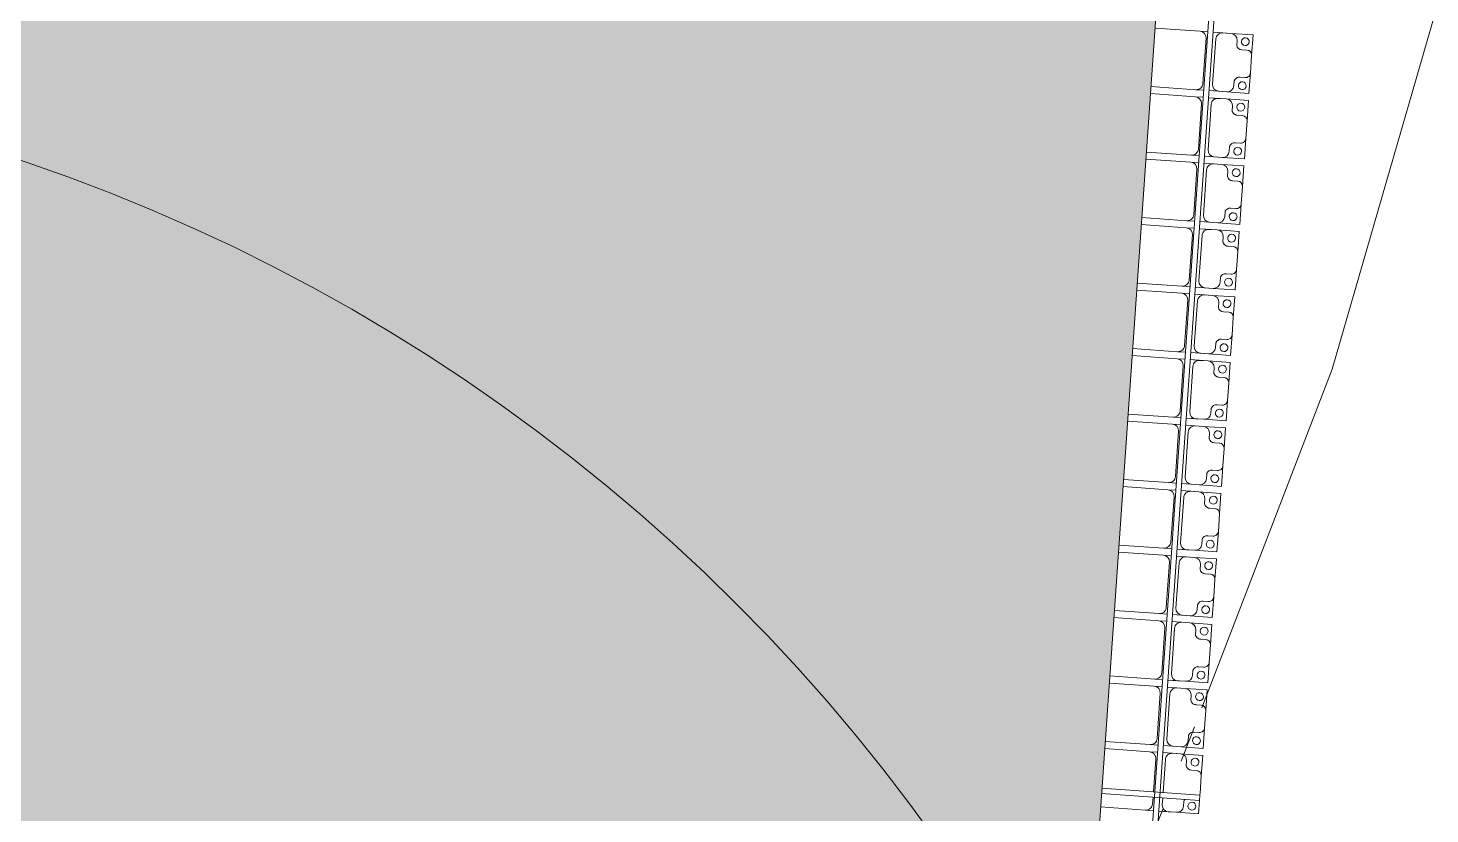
# Model space of a CAD drawing. Header units: millimetres. Extents: x -861324 to 439029, y -308065 to 694685.
# Drawn here: x 110607 to 121283, y 150178 to 156163 of the extents above; entities that cross this region are included whole.
import ezdxf

# ---------------------------------------------------------------- set-up
doc = ezdxf.new("R2010")
doc.units = ezdxf.units.MM
for name, color, linetype, lineweight in [('A-ANNO-NOTE', 131, 'Continuous', 9), ('A-DETL-GENF', 92, 'Continuous', 9), ('A-DETL-THIN', 151, 'Continuous', 9), ('A-GENM', 13, 'Continuous', 9), ('C-TOPO-MINR', 7, 'Continuous', 9), ('S-BEAM', 12, 'Continuous', 9)]:
    doc.layers.add(name, color=color, linetype=linetype, lineweight=lineweight)

# ---------------------------------------------------------------- blocks, each defined once
blk = doc.blocks.new('Dai phaodi lai - DẢI PHAO ĐI LẠI-38152-BỐ TRÍ BÈ PIN HỒ BẢN MÒNG')
at = {"layer": 'A-GENM', "color": 7}
for p, q in [((29777, 748), (29933, 748)), ((29777, 579), (29777, 748)), ((29777, 748), (29777, 579)), ((29933, 748), (29777, 748)), ((30067, 748), (29933, 748)), ((30067, 748), (30223, 748)), ((30223, 748), (30067, 748)), ((30223, 748), (30223, 579)), ((30223, 579), (30223, 748)), ((30277, 748), (30433, 748)), ((30277, 579), (30277, 748)), ((30277, 748), (30277, 579)), ((30433, 748), (30277, 748)), ((30567, 748), (30433, 748)), ((30567, 748), (30723, 748)), ((30723, 748), (30567, 748)), ((30723, 748), (30723, 579)), ((30723, 579), (30723, 748)), ((30777, 748), (30933, 748)), ((30777, 579), (30777, 748)), ((30777, 748), (30777, 579)), ((30933, 748), (30777, 748)), ((31067, 748), (30933, 748)), ((31067, 748), (31223, 748)), ((31223, 748), (31067, 748)), ((31223, 748), (31223, 579)), ((31223, 579), (31223, 748)), ((31277, 748), (31433, 748)), ((31277, 579), (31277, 748)), ((31277, 748), (31277, 579)), ((31433, 748), (31277, 748)), ((31567, 748), (31433, 748)), ((31567, 748), (31723, 748)), ((31723, 748), (31567, 748)), ((31723, 748), (31723, 579)), ((31723, 579), (31723, 748)), ((31777, 748), (31933, 748)), ((31777, 579), (31777, 748)), ((31777, 748), (31777, 579)), ((31933, 748), (31777, 748)), ((32067, 748), (31933, 748)), ((32067, 748), (32223, 748)), ((32223, 748), (32067, 748)), ((32223, 748), (32223, 579)), ((32223, 579), (32223, 748)), ((32277, 748), (32433, 748)), ((32277, 579), (32277, 748)), ((32277, 748), (32277, 579)), ((32433, 748), (32277, 748)), ((32567, 748), (32433, 748)), ((32567, 748), (32723, 748)), ((32723, 748), (32567, 748)), ((32723, 748), (32723, 579)), ((32723, 579), (32723, 748)), ((32777, 748), (32933, 748)), ((32777, 579), (32777, 748)), ((32777, 748), (32777, 579)), ((32933, 748), (32777, 748)), ((33067, 748), (32933, 748)), ((33067, 748), (33223, 748)), ((33223, 748), (33067, 748)), ((33223, 748), (33223, 579)), ((33223, 579), (33223, 748)), ((33277, 748), (33433, 748)), ((33277, 579), (33277, 748)), ((33277, 748), (33277, 579)), ((33433, 748), (33277, 748)), ((33567, 748), (33433, 748)), ((33567, 748), (33723, 748)), ((33723, 748), (33567, 748)), ((33723, 748), (33723, 579)), ((33723, 579), (33723, 748)), ((33777, 748), (33933, 748)), ((33777, 579), (33777, 748)), ((33777, 748), (33777, 579)), ((33933, 748), (33777, 748)), ((34067, 748), (33933, 748)), ((34067, 748), (34223, 748)), ((34223, 748), (34067, 748)), ((34223, 748), (34223, 579)), ((34223, 579), (34223, 748)), ((34277, 748), (34433, 748)), ((34277, 579), (34277, 748)), ((34277, 748), (34277, 579)), ((34433, 748), (34277, 748)), ((34567, 748), (34433, 748)), ((34567, 748), (34723, 748)), ((34723, 748), (34567, 748)), ((34723, 748), (34723, 579)), ((34723, 579), (34723, 748)), ((34777, 748), (34933, 748)), ((34777, 579), (34777, 748)), ((34777, 748), (34777, 579)), ((34933, 748), (34777, 748)), ((35067, 748), (34933, 748)), ((35067, 748), (35223, 748)), ((35223, 748), (35067, 748)), ((35223, 748), (35223, 579)), ((35223, 579), (35223, 748)), ((35277, 748), (35433, 748)), ((35277, 579), (35277, 748)), ((35277, 748), (35277, 579)), ((35433, 748), (35277, 748)), ((35567, 748), (35433, 748)), ((35620, 748), (35723, 748)), ((35723, 748), (35620, 748)), ((35723, 748), (35723, 579)), ((35723, 579), (35723, 748)), ((29895, 710), (29895, 671)), ((30105, 671), (30105, 710)), ((30105, 671), (30105, 710)), ((30105, 710), (30105, 671)), ((30395, 710), (30395, 671)), ((30605, 671), (30605, 710)), ((30605, 671), (30605, 710)), ((30605, 710), (30605, 671)), ((30895, 710), (30895, 671)), ((31105, 671), (31105, 710)), ((31105, 671), (31105, 710)), ((31105, 710), (31105, 671)), ((31395, 710), (31395, 671)), ((31605, 671), (31605, 710)), ((31605, 671), (31605, 710)), ((31605, 710), (31605, 671)), ((31895, 710), (31895, 671)), ((32105, 671), (32105, 710)), ((32105, 671), (32105, 710)), ((32105, 710), (32105, 671)), ((32395, 710), (32395, 671)), ((32605, 671), (32605, 710)), ((32605, 671), (32605, 710)), ((32605, 710), (32605, 671)), ((32895, 710), (32895, 671)), ((33105, 671), (33105, 710)), ((33105, 671), (33105, 710)), ((33105, 710), (33105, 671)), ((33395, 710), (33395, 671)), ((33605, 671), (33605, 710)), ((33605, 671), (33605, 710)), ((33605, 710), (33605, 671)), ((33895, 710), (33895, 671)), ((34105, 671), (34105, 710)), ((34105, 671), (34105, 710)), ((34105, 710), (34105, 671)), ((34395, 710), (34395, 671)), ((34605, 671), (34605, 710)), ((34605, 671), (34605, 710)), ((34605, 710), (34605, 671)), ((34895, 710), (34895, 671)), ((35105, 671), (35105, 710)), ((35105, 671), (35105, 710)), ((35105, 710), (35105, 671)), ((35395, 710), (35395, 671)), ((29777, 579), (29777, 517)), ((29864, 629), (29827, 629)), ((29864, 629), (29827, 629)), ((29827, 629), (29864, 629)), ((30173, 629), (30136, 629)), ((30173, 629), (30136, 629)), ((30136, 629), (30173, 629)), ((30223, 517), (30223, 579)), ((30277, 579), (30277, 517)), ((30364, 629), (30327, 629)), ((30364, 629), (30327, 629)), ((30327, 629), (30364, 629)), ((30673, 629), (30636, 629)), ((30673, 629), (30636, 629)), ((30636, 629), (30673, 629)), ((30723, 517), (30723, 579)), ((30777, 579), (30777, 517)), ((30864, 629), (30827, 629)), ((30864, 629), (30827, 629)), ((30827, 629), (30864, 629)), ((31173, 629), (31136, 629)), ((31173, 629), (31136, 629)), ((31136, 629), (31173, 629)), ((31223, 517), (31223, 579)), ((31277, 579), (31277, 517)), ((31364, 629), (31327, 629)), ((31364, 629), (31327, 629)), ((31327, 629), (31364, 629)), ((31673, 629), (31636, 629)), ((31673, 629), (31636, 629)), ((31636, 629), (31673, 629)), ((31723, 517), (31723, 579)), ((31777, 579), (31777, 517)), ((31864, 629), (31827, 629)), ((31864, 629), (31827, 629)), ((31827, 629), (31864, 629)), ((32173, 629), (32136, 629)), ((32173, 629), (32136, 629)), ((32136, 629), (32173, 629)), ((32223, 517), (32223, 579)), ((32277, 579), (32277, 517)), ((32364, 629), (32327, 629)), ((32364, 629), (32327, 629)), ((32327, 629), (32364, 629)), ((32673, 629), (32636, 629)), ((32673, 629), (32636, 629)), ((32636, 629), (32673, 629)), ((32723, 517), (32723, 579)), ((32777, 579), (32777, 517)), ((32864, 629), (32827, 629)), ((32864, 629), (32827, 629)), ((32827, 629), (32864, 629)), ((33173, 629), (33136, 629)), ((33173, 629), (33136, 629)), ((33136, 629), (33173, 629)), ((33223, 517), (33223, 579)), ((33277, 579), (33277, 517)), ((33364, 629), (33327, 629)), ((33364, 629), (33327, 629)), ((33327, 629), (33364, 629)), ((33673, 629), (33636, 629)), ((33673, 629), (33636, 629)), ((33636, 629), (33673, 629)), ((33723, 517), (33723, 579)), ((33777, 579), (33777, 517)), ((33864, 629), (33827, 629)), ((33864, 629), (33827, 629)), ((33827, 629), (33864, 629)), ((34173, 629), (34136, 629)), ((34173, 629), (34136, 629)), ((34136, 629), (34173, 629)), ((34223, 517), (34223, 579)), ((34277, 579), (34277, 517)), ((34364, 629), (34327, 629)), ((34364, 629), (34327, 629)), ((34327, 629), (34364, 629)), ((34673, 629), (34636, 629)), ((34673, 629), (34636, 629)), ((34636, 629), (34673, 629)), ((34723, 517), (34723, 579)), ((34777, 579), (34777, 517)), ((34864, 629), (34827, 629)), ((34864, 629), (34827, 629)), ((34827, 629), (34864, 629)), ((35173, 629), (35136, 629)), ((35173, 629), (35136, 629)), ((35136, 629), (35173, 629)), ((35223, 517), (35223, 579)), ((35277, 579), (35277, 517)), ((35364, 629), (35327, 629)), ((35364, 629), (35327, 629)), ((35327, 629), (35364, 629)), ((35673, 629), (35636, 629)), ((35673, 629), (35636, 629)), ((35636, 629), (35673, 629)), ((35723, 517), (35723, 579)), ((29777, 443), (29777, 517)), ((29827, 467), (30173, 467)), ((30223, 517), (30223, 443)), ((30277, 443), (30277, 517)), ((30327, 467), (30673, 467)), ((30723, 517), (30723, 443)), ((30777, 443), (30777, 517)), ((30827, 467), (31173, 467)), ((31223, 517), (31223, 443)), ((31277, 443), (31277, 517)), ((31327, 467), (31673, 467)), ((31723, 517), (31723, 443)), ((31777, 443), (31777, 517)), ((31827, 467), (32173, 467)), ((32223, 517), (32223, 443)), ((32277, 443), (32277, 517)), ((32327, 467), (32673, 467)), ((32723, 517), (32723, 443)), ((32777, 443), (32777, 517)), ((32827, 467), (33173, 467)), ((33223, 517), (33223, 443)), ((33277, 443), (33277, 517)), ((33327, 467), (33673, 467)), ((33723, 517), (33723, 443)), ((33777, 443), (33777, 517)), ((33827, 467), (34173, 467)), ((34223, 517), (34223, 443)), ((34277, 443), (34277, 517)), ((34327, 467), (34673, 467)), ((34723, 517), (34723, 443)), ((34777, 443), (34777, 517)), ((34827, 467), (35173, 467)), ((35223, 517), (35223, 443)), ((35277, 443), (35277, 517)), ((35327, 467), (35580, 467)), ((35620, 467), (35673, 467)), ((35723, 517), (35723, 443)), ((29777, 343), (29777, 403)), ((29777, 343), (29777, 0)), ((30173, 393), (29827, 393)), ((30223, 403), (30223, 343)), ((30223, 0), (30223, 343)), ((30277, 343), (30277, 403)), ((30277, 343), (30277, 0)), ((30673, 393), (30327, 393)), ((30723, 403), (30723, 343)), ((30723, 0), (30723, 343)), ((30777, 343), (30777, 403)), ((30777, 343), (30777, 0)), ((31173, 393), (30827, 393)), ((31223, 403), (31223, 343)), ((31223, 0), (31223, 343)), ((31277, 343), (31277, 403)), ((31277, 343), (31277, 0)), ((31673, 393), (31327, 393)), ((31723, 403), (31723, 343)), ((31723, 0), (31723, 343)), ((31777, 343), (31777, 403)), ((31777, 343), (31777, 0)), ((32173, 393), (31827, 393)), ((32223, 403), (32223, 343)), ((32223, 0), (32223, 343)), ((32277, 343), (32277, 403)), ((32277, 343), (32277, 0)), ((32673, 393), (32327, 393)), ((32723, 403), (32723, 343)), ((32723, 0), (32723, 343)), ((32777, 343), (32777, 403)), ((32777, 343), (32777, 0)), ((33173, 393), (32827, 393)), ((33223, 403), (33223, 343)), ((33223, 0), (33223, 343)), ((33277, 343), (33277, 403)), ((33277, 343), (33277, 0)), ((33673, 393), (33327, 393)), ((33723, 403), (33723, 343)), ((33723, 0), (33723, 343)), ((33777, 343), (33777, 403)), ((33777, 343), (33777, 0)), ((34173, 393), (33827, 393)), ((34223, 403), (34223, 343)), ((34223, 0), (34223, 343)), ((34277, 343), (34277, 403)), ((34277, 343), (34277, 0)), ((34673, 393), (34327, 393)), ((34723, 403), (34723, 343)), ((34723, 0), (34723, 343)), ((34777, 343), (34777, 403)), ((34777, 343), (34777, 0)), ((35173, 393), (34827, 393)), ((35223, 403), (35223, 343)), ((35223, 0), (35223, 343)), ((35277, 343), (35277, 403)), ((35277, 343), (35277, 0)), ((35580, 393), (35327, 393)), ((35673, 393), (35620, 393)), ((35723, 403), (35723, 343)), ((35723, 0), (35723, 343))]:
    blk.add_line(p, q, dxfattribs=at)
at = {"layer": 'A-GENM', "color": 9}
for p, q in [((30105, 710), (30105, 671)), ((30605, 710), (30605, 671)), ((31105, 710), (31105, 671)), ((31605, 710), (31605, 671)), ((32105, 710), (32105, 671)), ((32605, 710), (32605, 671)), ((33105, 710), (33105, 671)), ((33605, 710), (33605, 671)), ((34105, 710), (34105, 671)), ((34605, 710), (34605, 671)), ((35105, 710), (35105, 671)), ((29777, 443), (29777, 579)), ((29827, 629), (29864, 629)), ((30136, 629), (30173, 629)), ((30223, 579), (30223, 443)), ((30277, 443), (30277, 579)), ((30327, 629), (30364, 629)), ((30636, 629), (30673, 629)), ((30723, 579), (30723, 443)), ((30777, 443), (30777, 579)), ((30827, 629), (30864, 629)), ((31136, 629), (31173, 629)), ((31223, 579), (31223, 443)), ((31277, 443), (31277, 579)), ((31327, 629), (31364, 629)), ((31636, 629), (31673, 629)), ((31723, 579), (31723, 443)), ((31777, 443), (31777, 579)), ((31827, 629), (31864, 629)), ((32136, 629), (32173, 629)), ((32223, 579), (32223, 443)), ((32277, 443), (32277, 579)), ((32327, 629), (32364, 629)), ((32636, 629), (32673, 629)), ((32723, 579), (32723, 443)), ((32777, 443), (32777, 579)), ((32827, 629), (32864, 629)), ((33136, 629), (33173, 629)), ((33223, 579), (33223, 443)), ((33277, 443), (33277, 579)), ((33327, 629), (33364, 629)), ((33636, 629), (33673, 629)), ((33723, 579), (33723, 443)), ((33777, 443), (33777, 579)), ((33827, 629), (33864, 629)), ((34136, 629), (34173, 629)), ((34223, 579), (34223, 443)), ((34277, 443), (34277, 579)), ((34327, 629), (34364, 629)), ((34636, 629), (34673, 629)), ((34723, 579), (34723, 443)), ((34777, 443), (34777, 579)), ((34827, 629), (34864, 629)), ((35136, 629), (35173, 629)), ((35223, 579), (35223, 443)), ((35277, 443), (35277, 579)), ((35327, 629), (35364, 629)), ((35636, 629), (35673, 629)), ((35723, 579), (35723, 443)), ((29777, 343), (29777, 403)), ((30223, 403), (30223, 343)), ((30277, 343), (30277, 403)), ((30723, 403), (30723, 343)), ((30777, 343), (30777, 403)), ((31223, 403), (31223, 343)), ((31277, 343), (31277, 403)), ((31723, 403), (31723, 343)), ((31777, 343), (31777, 403)), ((32223, 403), (32223, 343)), ((32277, 343), (32277, 403)), ((32723, 403), (32723, 343)), ((32777, 343), (32777, 403)), ((33223, 403), (33223, 343)), ((33277, 343), (33277, 403)), ((33723, 403), (33723, 343)), ((33777, 343), (33777, 403)), ((34223, 403), (34223, 343)), ((34277, 343), (34277, 403)), ((34723, 403), (34723, 343)), ((34777, 343), (34777, 403)), ((35223, 403), (35223, 343)), ((35277, 343), (35277, 403)), ((35723, 403), (35723, 343))]:
    blk.add_line(p, q, dxfattribs=at)
at = {"layer": 'A-GENM', "color": 7}
for centre, radius, start, end in [((29933, 710), 38, 90, 180), ((30067, 710), 38, 360, 90), ((30433, 710), 38, 90, 180), ((30567, 710), 38, 360, 90), ((30933, 710), 38, 90, 180), ((31067, 710), 38, 360, 90), ((31433, 710), 38, 90, 180), ((31567, 710), 38, 360, 90), ((31933, 710), 38, 90, 180), ((32067, 710), 38, 360, 90), ((32433, 710), 38, 90, 180), ((32567, 710), 38, 360, 90), ((32933, 710), 38, 90, 180), ((33067, 710), 38, 360, 90), ((33433, 710), 38, 90, 180), ((33567, 710), 38, 360, 90), ((33933, 710), 38, 90, 180), ((34067, 710), 38, 360, 90), ((34433, 710), 38, 90, 180), ((34567, 710), 38, 360, 90), ((34933, 710), 38, 90, 180), ((35067, 710), 38, 360, 90), ((35433, 710), 38, 90, 180), ((35567, 710), 38, 75, 90), ((29832, 693), 30, 90, 270), ((29832, 693), 30, 90, 270), ((29832, 693), 30, 270, 90), ((29832, 693), 30, 270, 90), ((29855, 668), 40, 283.1885, 3.5081), ((29855, 668), 40, 309.9617, 3.5081), ((29855, 668), 40, 309.9617, 3.5081), ((29933, 710), 38, 135, 165), ((29933, 710), 38, 135, 165), ((30067, 710), 38, 0, 45), ((30067, 710), 38, 0, 45), ((30145, 668), 40, 176.4919, 256.8115), ((30145, 668), 40, 176.4919, 216.6517), ((30145, 668), 40, 176.4919, 216.6517), ((30168, 693), 30, 90, 270), ((30168, 693), 30, 90, 270), ((30168, 693), 30, 270, 90), ((30168, 693), 30, 270, 90), ((30332, 693), 30, 90, 270), ((30332, 693), 30, 90, 270), ((30332, 693), 30, 270, 90), ((30332, 693), 30, 270, 90), ((30355, 668), 40, 283.1885, 3.5081), ((30355, 668), 40, 309.9617, 3.5081), ((30355, 668), 40, 309.9617, 3.5081), ((30433, 710), 38, 135, 165), ((30433, 710), 38, 135, 165), ((30567, 710), 38, 0, 45), ((30567, 710), 38, 0, 45), ((30645, 668), 40, 176.4919, 256.8115), ((30645, 668), 40, 176.4919, 216.6517), ((30645, 668), 40, 176.4919, 216.6517), ((30668, 693), 30, 90, 270), ((30668, 693), 30, 90, 270), ((30668, 693), 30, 270, 90), ((30668, 693), 30, 270, 90), ((30832, 693), 30, 90, 270), ((30832, 693), 30, 90, 270), ((30832, 693), 30, 270, 90), ((30832, 693), 30, 270, 90), ((30855, 668), 40, 283.1885, 3.5081), ((30855, 668), 40, 309.9617, 3.5081), ((30855, 668), 40, 309.9617, 3.5081), ((30933, 710), 38, 135, 165), ((30933, 710), 38, 135, 165), ((31067, 710), 38, 0, 45), ((31067, 710), 38, 0, 45), ((31145, 668), 40, 176.4919, 256.8115), ((31145, 668), 40, 176.4919, 216.6517), ((31145, 668), 40, 176.4919, 216.6517), ((31168, 693), 30, 90, 270), ((31168, 693), 30, 90, 270), ((31168, 693), 30, 270, 90), ((31168, 693), 30, 270, 90), ((31332, 693), 30, 90, 270), ((31332, 693), 30, 90, 270), ((31332, 693), 30, 270, 90), ((31332, 693), 30, 270, 90), ((31355, 668), 40, 283.1885, 3.5081), ((31355, 668), 40, 309.9617, 3.5081), ((31355, 668), 40, 309.9617, 3.5081), ((31433, 710), 38, 135, 165), ((31433, 710), 38, 135, 165), ((31567, 710), 38, 0, 45), ((31567, 710), 38, 0, 45), ((31645, 668), 40, 176.4919, 256.8115), ((31645, 668), 40, 176.4919, 216.6517), ((31645, 668), 40, 176.4919, 216.6517), ((31668, 693), 30, 90, 270), ((31668, 693), 30, 90, 270), ((31668, 693), 30, 270, 90), ((31668, 693), 30, 270, 90), ((31832, 693), 30, 90, 270), ((31832, 693), 30, 90, 270), ((31832, 693), 30, 270, 90), ((31832, 693), 30, 270, 90), ((31855, 668), 40, 283.1885, 3.5081), ((31855, 668), 40, 309.9617, 3.5081), ((31855, 668), 40, 309.9617, 3.5081), ((31933, 710), 38, 135, 165), ((31933, 710), 38, 135, 165), ((32067, 710), 38, 0, 45), ((32067, 710), 38, 0, 45), ((32145, 668), 40, 176.4919, 256.8115), ((32145, 668), 40, 176.4919, 216.6517), ((32145, 668), 40, 176.4919, 216.6517), ((32168, 693), 30, 90, 270), ((32168, 693), 30, 90, 270), ((32168, 693), 30, 270, 90), ((32168, 693), 30, 270, 90), ((32332, 693), 30, 90, 270), ((32332, 693), 30, 90, 270), ((32332, 693), 30, 270, 90), ((32332, 693), 30, 270, 90), ((32355, 668), 40, 283.1885, 3.5081), ((32355, 668), 40, 309.9617, 3.5081), ((32355, 668), 40, 309.9617, 3.5081), ((32433, 710), 38, 135, 165), ((32433, 710), 38, 135, 165), ((32567, 710), 38, 0, 45), ((32567, 710), 38, 0, 45), ((32645, 668), 40, 176.4919, 256.8115), ((32645, 668), 40, 176.4919, 216.6517), ((32645, 668), 40, 176.4919, 216.6517), ((32668, 693), 30, 90, 270), ((32668, 693), 30, 90, 270), ((32668, 693), 30, 270, 90), ((32668, 693), 30, 270, 90), ((32832, 693), 30, 90, 270), ((32832, 693), 30, 90, 270), ((32832, 693), 30, 270, 90), ((32832, 693), 30, 270, 90), ((32855, 668), 40, 283.1885, 3.5081), ((32855, 668), 40, 309.9617, 3.5081), ((32855, 668), 40, 309.9617, 3.5081), ((32933, 710), 38, 135, 165), ((32933, 710), 38, 135, 165), ((33067, 710), 38, 0, 45), ((33067, 710), 38, 0, 45), ((33145, 668), 40, 176.4919, 256.8115), ((33145, 668), 40, 176.4919, 216.6517), ((33145, 668), 40, 176.4919, 216.6517), ((33168, 693), 30, 90, 270), ((33168, 693), 30, 90, 270), ((33168, 693), 30, 270, 90), ((33168, 693), 30, 270, 90), ((33332, 693), 30, 90, 270), ((33332, 693), 30, 90, 270), ((33332, 693), 30, 270, 90), ((33332, 693), 30, 270, 90), ((33355, 668), 40, 283.1885, 3.5081), ((33355, 668), 40, 309.9617, 3.5081), ((33355, 668), 40, 309.9617, 3.5081), ((33433, 710), 38, 135, 165), ((33433, 710), 38, 135, 165), ((33567, 710), 38, 0, 45), ((33567, 710), 38, 0, 45), ((33645, 668), 40, 176.4919, 256.8115), ((33645, 668), 40, 176.4919, 216.6517), ((33645, 668), 40, 176.4919, 216.6517), ((33668, 693), 30, 90, 270), ((33668, 693), 30, 90, 270), ((33668, 693), 30, 270, 90), ((33668, 693), 30, 270, 90), ((33832, 693), 30, 90, 270), ((33832, 693), 30, 90, 270), ((33832, 693), 30, 270, 90), ((33832, 693), 30, 270, 90), ((33855, 668), 40, 283.1885, 3.5081), ((33855, 668), 40, 309.9617, 3.5081), ((33855, 668), 40, 309.9617, 3.5081), ((33933, 710), 38, 135, 165), ((33933, 710), 38, 135, 165), ((34067, 710), 38, 0, 45), ((34067, 710), 38, 0, 45), ((34145, 668), 40, 176.4919, 256.8115), ((34145, 668), 40, 176.4919, 216.6517), ((34145, 668), 40, 176.4919, 216.6517), ((34168, 693), 30, 90, 270), ((34168, 693), 30, 90, 270), ((34168, 693), 30, 270, 90), ((34168, 693), 30, 270, 90), ((34332, 693), 30, 90, 270), ((34332, 693), 30, 90, 270), ((34332, 693), 30, 270, 90), ((34332, 693), 30, 270, 90), ((34355, 668), 40, 283.1885, 3.5081), ((34355, 668), 40, 309.9617, 3.5081), ((34355, 668), 40, 309.9617, 3.5081), ((34433, 710), 38, 135, 165), ((34433, 710), 38, 135, 165), ((34567, 710), 38, 0, 45), ((34567, 710), 38, 0, 45), ((34645, 668), 40, 176.4919, 256.8115), ((34645, 668), 40, 176.4919, 216.6517), ((34645, 668), 40, 176.4919, 216.6517), ((34668, 693), 30, 90, 270), ((34668, 693), 30, 90, 270), ((34668, 693), 30, 270, 90), ((34668, 693), 30, 270, 90), ((34832, 693), 30, 90, 270), ((34832, 693), 30, 90, 270), ((34832, 693), 30, 270, 90), ((34832, 693), 30, 270, 90), ((34855, 668), 40, 283.1885, 3.5081), ((34855, 668), 40, 309.9617, 3.5081), ((34855, 668), 40, 309.9617, 3.5081), ((34933, 710), 38, 135, 165), ((34933, 710), 38, 135, 165), ((35067, 710), 38, 0, 45), ((35067, 710), 38, 0, 45), ((35145, 668), 40, 176.4919, 256.8115), ((35145, 668), 40, 176.4919, 216.6517), ((35145, 668), 40, 176.4919, 216.6517), ((35168, 693), 30, 90, 270), ((35168, 693), 30, 90, 270), ((35168, 693), 30, 270, 90), ((35168, 693), 30, 270, 90), ((35332, 693), 30, 90, 270), ((35332, 693), 30, 90, 270), ((35332, 693), 30, 270, 90), ((35332, 693), 30, 270, 90), ((35355, 668), 40, 283.1885, 3.5081), ((35355, 668), 40, 309.9617, 3.5081), ((35355, 668), 40, 309.9617, 3.5081), ((35433, 710), 38, 135, 165), ((35433, 710), 38, 135, 165), ((35668, 693), 30, 90, 270), ((35668, 693), 30, 90, 270), ((35668, 693), 30, 270, 90), ((35668, 693), 30, 270, 90), ((29827, 579), 50, 90, 180), ((29827, 579), 50, 90, 180), ((29827, 579), 50, 90, 180), ((29855, 668), 40, 283.1885, 296.5751), ((29855, 668), 40, 283.1885, 296.5751), ((30145, 668), 40, 243.4249, 256.8115), ((30145, 668), 40, 243.4249, 256.8115), ((30173, 579), 50, 0, 90), ((30173, 579), 50, 0, 90), ((30173, 579), 50, 0, 90), ((30327, 579), 50, 90, 180), ((30327, 579), 50, 90, 180), ((30327, 579), 50, 90, 180), ((30355, 668), 40, 283.1885, 296.5751), ((30355, 668), 40, 283.1885, 296.5751), ((30645, 668), 40, 243.4249, 256.8115), ((30645, 668), 40, 243.4249, 256.8115), ((30673, 579), 50, 0, 90), ((30673, 579), 50, 0, 90), ((30673, 579), 50, 0, 90), ((30827, 579), 50, 90, 180), ((30827, 579), 50, 90, 180), ((30827, 579), 50, 90, 180), ((30855, 668), 40, 283.1885, 296.5751), ((30855, 668), 40, 283.1885, 296.5751), ((31145, 668), 40, 243.4249, 256.8115), ((31145, 668), 40, 243.4249, 256.8115), ((31173, 579), 50, 0, 90), ((31173, 579), 50, 0, 90), ((31173, 579), 50, 0, 90), ((31327, 579), 50, 90, 180), ((31327, 579), 50, 90, 180), ((31327, 579), 50, 90, 180), ((31355, 668), 40, 283.1885, 291.6742), ((31355, 668), 40, 283.1885, 291.6742), ((31645, 668), 40, 243.4249, 256.8115), ((31645, 668), 40, 243.4249, 256.8115), ((31673, 579), 50, 0, 90), ((31673, 579), 50, 0, 90), ((31673, 579), 50, 0, 90), ((31827, 579), 50, 90, 180), ((31827, 579), 50, 90, 180), ((31827, 579), 50, 90, 180), ((31855, 668), 40, 283.1885, 296.5751), ((31855, 668), 40, 283.1885, 296.5751), ((32145, 668), 40, 243.4249, 256.8115), ((32145, 668), 40, 243.4249, 256.8115), ((32173, 579), 50, 0, 90), ((32173, 579), 50, 0, 90), ((32173, 579), 50, 0, 90), ((32327, 579), 50, 90, 180), ((32327, 579), 50, 90, 180), ((32327, 579), 50, 90, 180), ((32355, 668), 40, 283.1885, 296.5751), ((32355, 668), 40, 283.1885, 296.5751), ((32645, 668), 40, 243.4249, 256.8115), ((32645, 668), 40, 243.4249, 256.8115), ((32673, 579), 50, 0, 90), ((32673, 579), 50, 0, 90), ((32673, 579), 50, 0, 90), ((32827, 579), 50, 90, 180), ((32827, 579), 50, 90, 180), ((32827, 579), 50, 90, 180), ((32855, 668), 40, 283.1885, 296.5751), ((32855, 668), 40, 283.1885, 296.5751), ((33145, 668), 40, 243.4249, 256.8115), ((33145, 668), 40, 243.4249, 256.8115), ((33173, 579), 50, 0, 90), ((33173, 579), 50, 0, 90), ((33173, 579), 50, 0, 90), ((33327, 579), 50, 90, 180), ((33327, 579), 50, 90, 180), ((33327, 579), 50, 90, 180), ((33355, 668), 40, 283.1885, 296.5751), ((33355, 668), 40, 283.1885, 296.5751), ((33645, 668), 40, 243.4249, 256.8115), ((33645, 668), 40, 243.4249, 256.8115), ((33673, 579), 50, 0, 90), ((33673, 579), 50, 0, 90), ((33673, 579), 50, 0, 90), ((33827, 579), 50, 90, 180), ((33827, 579), 50, 90, 180), ((33827, 579), 50, 90, 180), ((33855, 668), 40, 283.1885, 296.5751), ((33855, 668), 40, 283.1885, 296.5751), ((34145, 668), 40, 243.4249, 256.8115), ((34145, 668), 40, 243.4249, 256.8115), ((34173, 579), 50, 360, 90), ((34173, 579), 50, 360, 90), ((34173, 579), 50, 0, 90), ((34327, 579), 50, 90, 180), ((34327, 579), 50, 90, 180), ((34327, 579), 50, 90, 180), ((34355, 668), 40, 283.1885, 296.5751), ((34355, 668), 40, 283.1885, 296.5751), ((34645, 668), 40, 243.4249, 256.8115), ((34645, 668), 40, 243.4249, 256.8115), ((34673, 579), 50, 0, 90), ((34673, 579), 50, 0, 90), ((34673, 579), 50, 0, 90), ((34827, 579), 50, 90, 180), ((34827, 579), 50, 90, 180), ((34827, 579), 50, 90, 180), ((34855, 668), 40, 283.1885, 296.5751), ((34855, 668), 40, 283.1885, 296.5751), ((35145, 668), 40, 243.4249, 256.8115), ((35145, 668), 40, 243.4249, 256.8115), ((35173, 579), 50, 0, 90), ((35173, 579), 50, 0, 90), ((35173, 579), 50, 0, 90), ((35327, 579), 50, 90, 180), ((35327, 579), 50, 90, 180), ((35327, 579), 50, 90, 180), ((35355, 668), 40, 283.1885, 296.5751), ((35355, 668), 40, 283.1885, 296.5751), ((35645, 668), 40, 230.0383, 256.8115), ((35645, 668), 40, 243.4249, 256.8115), ((35645, 668), 40, 243.4249, 256.8115), ((35673, 579), 50, 360, 90), ((35673, 579), 50, 360, 90), ((35673, 579), 50, 0, 90), ((29827, 517), 50, 180, 270), ((30173, 517), 50, 270, 0), ((30327, 517), 50, 180, 270), ((30673, 517), 50, 270, 0), ((30827, 517), 50, 180, 270), ((31173, 517), 50, 270, 0), ((31327, 517), 50, 180, 270), ((31673, 517), 50, 270, 0), ((31827, 517), 50, 180, 270), ((32173, 517), 50, 270, 0), ((32327, 517), 50, 180, 270), ((32673, 517), 50, 270, 0), ((32827, 517), 50, 180, 270), ((33173, 517), 50, 270, 0), ((33327, 517), 50, 180, 270), ((33673, 517), 50, 270, 0), ((33827, 517), 50, 180, 270), ((34173, 517), 50, 270, 0), ((34327, 517), 50, 180, 270), ((34673, 517), 50, 270, 0), ((34827, 517), 50, 180, 270), ((35173, 517), 50, 270, 0), ((35327, 517), 50, 180, 270), ((35673, 517), 50, 270, 0), ((29827, 343), 50, 90, 180), ((30173, 343), 50, 360, 90), ((30327, 343), 50, 90, 180), ((30673, 343), 50, 360, 90), ((30827, 343), 50, 90, 180), ((31173, 343), 50, 360, 90), ((31327, 343), 50, 90, 180), ((31673, 343), 50, 360, 90), ((31827, 343), 50, 90, 180), ((32173, 343), 50, 360, 90), ((32327, 343), 50, 90, 180), ((32673, 343), 50, 360, 90), ((32827, 343), 50, 90, 180), ((33173, 343), 50, 360, 90), ((33327, 343), 50, 90, 180), ((33673, 343), 50, 360, 90), ((33827, 343), 50, 90, 180), ((34173, 343), 50, 360, 90), ((34327, 343), 50, 90, 180), ((34673, 343), 50, 360, 90), ((34827, 343), 50, 90, 180), ((35173, 343), 50, 360, 90), ((35327, 343), 50, 90, 180), ((35673, 343), 50, 360, 90)]:
    blk.add_arc(centre, radius, start, end, dxfattribs=at)
at = {"layer": 'A-GENM', "color": 9}
for centre, radius, start, end in [((29855, 668), 40, 309.9617, 3.5081), ((29933, 710), 38, 135, 165), ((30067, 710), 38, 0, 45), ((30145, 668), 40, 176.4919, 216.6517), ((30355, 668), 40, 309.9617, 3.5081), ((30433, 710), 38, 135, 165), ((30567, 710), 38, 0, 45), ((30645, 668), 40, 176.4919, 216.6517), ((30855, 668), 40, 309.9617, 3.5081), ((30933, 710), 38, 135, 165), ((31067, 710), 38, 0, 45), ((31145, 668), 40, 176.4919, 216.6517), ((31355, 668), 40, 309.9617, 3.5081), ((31433, 710), 38, 135, 165), ((31567, 710), 38, 0, 45), ((31645, 668), 40, 176.4919, 216.6517), ((31855, 668), 40, 309.9617, 3.5081), ((31933, 710), 38, 135, 165), ((32067, 710), 38, 0, 45), ((32145, 668), 40, 176.4919, 216.6517), ((32355, 668), 40, 309.9617, 3.5081), ((32433, 710), 38, 135, 165), ((32567, 710), 38, 0, 45), ((32645, 668), 40, 176.4919, 216.6517), ((32855, 668), 40, 309.9617, 3.5081), ((32933, 710), 38, 135, 165), ((33067, 710), 38, 0, 45), ((33145, 668), 40, 176.4919, 216.6517), ((33355, 668), 40, 309.9617, 3.5081), ((33433, 710), 38, 135, 165), ((33567, 710), 38, 0, 45), ((33645, 668), 40, 176.4919, 216.6517), ((33855, 668), 40, 309.9617, 3.5081), ((33933, 710), 38, 135, 165), ((34067, 710), 38, 0, 45), ((34145, 668), 40, 176.4919, 216.6517), ((34355, 668), 40, 309.9617, 3.5081), ((34433, 710), 38, 135, 165), ((34567, 710), 38, 0, 45), ((34645, 668), 40, 176.4919, 216.6517), ((34855, 668), 40, 309.9617, 3.5081), ((34933, 710), 38, 135, 165), ((35067, 710), 38, 0, 45), ((35145, 668), 40, 176.4919, 216.6517), ((35355, 668), 40, 309.9617, 3.5081), ((35433, 710), 38, 135, 165), ((29827, 579), 50, 90, 180), ((29855, 668), 40, 283.1885, 296.5751), ((30145, 668), 40, 243.4249, 256.8115), ((30173, 579), 50, 0, 90), ((30327, 579), 50, 90, 180), ((30355, 668), 40, 283.1885, 296.5751), ((30645, 668), 40, 243.4249, 256.8115), ((30673, 579), 50, 0, 90), ((30827, 579), 50, 90, 180), ((30855, 668), 40, 283.1885, 296.5751), ((31145, 668), 40, 243.4249, 256.8115), ((31173, 579), 50, 0, 90), ((31327, 579), 50, 90, 180), ((31355, 668), 40, 283.1885, 291.6742), ((31645, 668), 40, 243.4249, 256.8115), ((31673, 579), 50, 0, 90), ((31827, 579), 50, 90, 180), ((31855, 668), 40, 283.1885, 296.5751), ((32145, 668), 40, 243.4249, 256.8115), ((32173, 579), 50, 0, 90), ((32327, 579), 50, 90, 180), ((32355, 668), 40, 283.1885, 296.5751), ((32645, 668), 40, 243.4249, 256.8115), ((32673, 579), 50, 0, 90), ((32827, 579), 50, 90, 180), ((32855, 668), 40, 283.1885, 296.5751), ((33145, 668), 40, 243.4249, 256.8115), ((33173, 579), 50, 0, 90), ((33327, 579), 50, 90, 180), ((33355, 668), 40, 283.1885, 296.5751), ((33645, 668), 40, 243.4249, 256.8115), ((33673, 579), 50, 0, 90), ((33827, 579), 50, 90, 180), ((33855, 668), 40, 283.1885, 296.5751), ((34145, 668), 40, 243.4249, 256.8115), ((34173, 579), 50, 0, 90), ((34327, 579), 50, 90, 180), ((34355, 668), 40, 283.1885, 296.5751), ((34645, 668), 40, 243.4249, 256.8115), ((34673, 579), 50, 0, 90), ((34827, 579), 50, 90, 180), ((34855, 668), 40, 283.1885, 296.5751), ((35145, 668), 40, 243.4249, 256.8115), ((35173, 579), 50, 0, 90), ((35327, 579), 50, 90, 180), ((35355, 668), 40, 283.1885, 296.5751), ((35645, 668), 40, 243.4249, 256.8115), ((35673, 579), 50, 0, 90)]:
    blk.add_arc(centre, radius, start, end, dxfattribs=at)
blk = doc.blocks.new('Dầm C52 - Dầm C52-37700-BỐ TRÍ BÈ PIN HỒ BẢN MÒNG')
at = {"layer": 'S-BEAM', "color": 7}
for p, q in [((-50563, 20), (50563, 20)), ((50563, -20), (-50563, -20))]:
    blk.add_line(p, q, dxfattribs=at)
blk = doc.blocks.new('Dầm C52 - Hộp 40x60-V67-BỐ TRÍ BÈ PIN HỒ BẢN MÒNG')
at = {"layer": 'S-BEAM', "color": 7}
for p, q in [((18854, 20), (19603, 20)), ((19603, 20), (19603, -20)), ((19603, -20), (18854, -20))]:
    blk.add_line(p, q, dxfattribs=at)
blk = doc.blocks.new('HOBANMONG_BEPIN 3_rvt-1-BỐ TRÍ BÈ PIN HỒ BẢN MÒNG')
at = {"layer": 'A-GENM', "lineweight": 9, "rotation": 265.9999999999981}
blk.add_blockref('Dai phaodi lai - DẢI PHAO ĐI LẠI-38152-BỐ TRÍ BÈ PIN HỒ BẢN MÒNG', (121267, 185867), dxfattribs=at)
at = {"layer": 'S-BEAM', "lineweight": 9}
for name, p, rotation in [('Dầm C52 - Dầm C52-37700-BỐ TRÍ BÈ PIN HỒ BẢN MÒNG', (118204, 135994), 85.9999999999988), ('Dầm C52 - Hộp 40x60-V67-BỐ TRÍ BÈ PIN HỒ BẢN MÒNG', (99975, 151669), 355.9999999999975)]:
    blk.add_blockref(name, p, dxfattribs=dict(at, rotation=rotation))
blk = doc.blocks.new('tag ten be - tag ten be-1821118-BỐ TRÍ BÈ PIN HỒ BẢN MÒNG')
at = {"layer": 'A-ANNO-NOTE'}
blk.add_arc((0, 0), 4, 360, 180, dxfattribs=at)

msp = doc.modelspace()

# ---------------------------------------------------------------- hatches: boundary and pattern name
at = {"layer": 'A-DETL-GENF'}
msp.add_hatch(color=8, dxfattribs=at).paths.add_polyline_path([(114292, 86120), (121267, 185867), (84213, 188458), (77238, 88712), (112925, 86216)])

# ---------------------------------------------------------------- linework, layer by layer
at = {"layer": 'A-DETL-THIN'}
msp.add_line((114292, 86120), (121267, 185867), dxfattribs=at)
at = {"layer": 'C-TOPO-MINR'}
for p, q in [((120539, 153565), (126866, 175457)), ((119545, 150985), (120539, 153565)), ((119389, 150579), (119490, 150841)), ((119211, 150118), (119251, 150220))]:
    msp.add_line(p, q, dxfattribs=at)

# ---------------------------------------------------------------- block references
at = {"lineweight": 5}
msp.add_blockref('HOBANMONG_BEPIN 3_rvt-1-BỐ TRÍ BÈ PIN HỒ BẢN MÒNG', (0, 0), dxfattribs=at)
at = {"layer": 'A-ANNO-NOTE', "xscale": 3500, "yscale": 3500, "zscale": 3500}
msp.add_blockref('tag ten be - tag ten be-1821118-BỐ TRÍ BÈ PIN HỒ BẢN MÒNG', (106104, 141877), dxfattribs=at)

doc.saveas('drawing.dxf')
